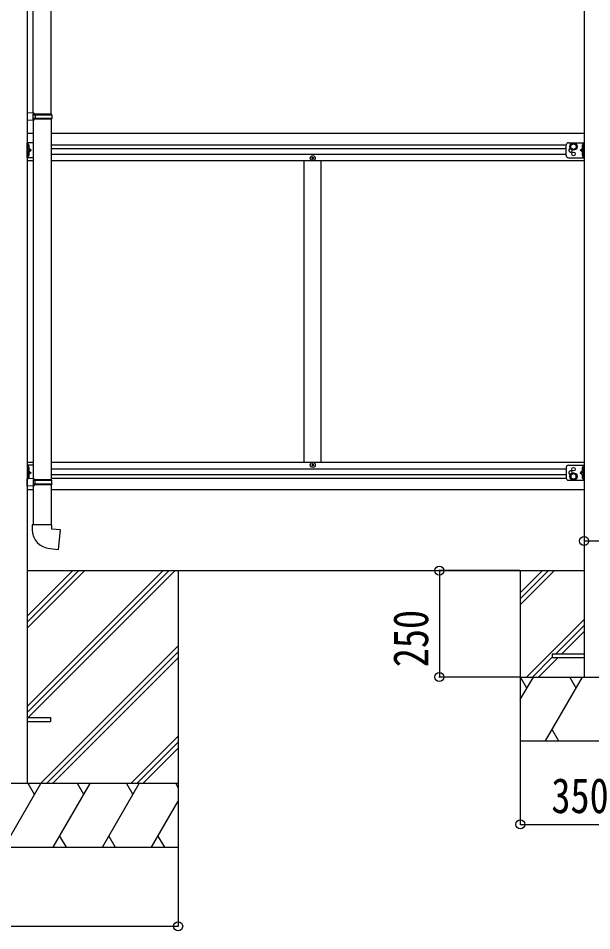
# Model space of a CAD drawing. Units: millimetres, scale not verified. Extents: x -10512 to 10512, y -7425 to 7425.
# Drawn here: x -1898 to -551, y -4730 to -2586 of the extents above; entities that cross this region are included whole.
import ezdxf
from ezdxf.enums import TextEntityAlignment as Align

# ---------------------------------------------------------------- set-up
doc = ezdxf.new("R2010")
doc.units = ezdxf.units.MM
doc.header["$LTSCALE"] = 30
for name, color, linetype in [('0-4_YKK_13', 4, 'Continuous'), ('0-5_YKK_A1', 4, 'Continuous'), ('0-6_YKK_D', 6, 'Continuous')]:
    doc.layers.add(name, color=color, linetype=linetype)
doc.styles.add('ＭＳ ゴシック', font='')
doc.styles.get('ＭＳ ゴシック').set_extended_font_data('MS Gothic')

msp = doc.modelspace()

# ---------------------------------------------------------------- linework, layer by layer
at = {"layer": '0-4_YKK_13'}
for p, q in [((-1863.11, -2808.34), (-1863.11, -1966.21)), ((-1821.11, -2810.9), (-1821.11, -1963.65)), ((-1861.11, -2808.4), (-1877.11, -2807.93)), ((-1877.11, -2807.93), (-1877.11, -2825.87)), ((-1861.11, -2810.4), (-1861.11, -2808.4)), ((-1861.11, -2825.4), (-1877.11, -2825.87)), ((-1861.11, -2810.4), (-1863.11, -2810.4)), ((-1820.11, -2810.9), (-1863.11, -2810.9)), ((-1819.11, -2812.9), (-1863.11, -2812.9)), ((-1819.11, -2820.9), (-1863.11, -2820.9)), ((-1820.11, -2822.9), (-1863.11, -2822.9)), ((-1863.11, -2825.46), (-1863.11, -3667.6)), ((-1861.11, -2825.4), (-1861.11, -2823.4)), ((-1858.63, -2812.9), (-1858.2, -2810.9)), ((-1821.11, -2822.9), (-1821.11, -3670.15)), ((-1819.11, -2812.9), (-1820.11, -2810.9)), ((-1819.11, -2820.9), (-1820.11, -2822.9)), ((-1819.11, -2812.9), (-1819.11, -2820.9)), ((-1877.11, -2913.22), (-1877.11, -2878.22)), ((-1863.11, -2878.22), (-1877.11, -2878.22)), ((-1874.59, -2885.58), (-1875.2, -2886.72)), ((-1874.59, -2887.87), (-1875.2, -2886.72)), ((-1874.61, -2913.22), (-1874.61, -2878.22)), ((-1874.61, -2882.02), (-1874.32, -2882.02)), ((-1874.61, -2882.02), (-1874.61, -2891.42)), ((-1874.32, -2891.42), (-1874.61, -2891.42)), ((-1872.5, -2884.57), (-1874.52, -2885.58)), ((-1872.5, -2888.87), (-1874.52, -2887.87)), ((-1874.32, -2882.02), (-1874.32, -2891.42)), ((-610.81, -2908.22), (-610.81, -2883.22)), ((-605.81, -2878.22), (-568.81, -2878.22)), ((-573.42, -2884.57), (-571.4, -2885.58)), ((-573.42, -2888.87), (-571.4, -2887.87)), ((-571.31, -2882.02), (-571.6, -2882.02)), ((-571.6, -2882.02), (-571.6, -2891.42)), ((-571.6, -2891.42), (-571.31, -2891.42)), ((-571.34, -2885.58), (-570.73, -2886.72)), ((-571.34, -2887.87), (-570.73, -2886.72)), ((-571.31, -2913.22), (-571.31, -2878.22)), ((-571.31, -2882.02), (-571.31, -2891.42)), ((-568.81, -2913.22), (-568.81, -2878.22)), ((-1863.11, -2913.22), (-1877.11, -2913.22)), ((-1874.59, -2903.58), (-1875.2, -2904.72)), ((-1874.59, -2905.87), (-1875.2, -2904.72)), ((-1874.61, -2895.72), (-1867.61, -2895.72)), ((-1874.32, -2900.02), (-1874.61, -2900.02)), ((-1874.61, -2909.42), (-1874.61, -2900.02)), ((-1874.61, -2909.42), (-1874.32, -2909.42)), ((-1872.5, -2902.57), (-1874.52, -2903.58)), ((-1872.5, -2906.87), (-1874.52, -2905.87)), ((-1874.32, -2909.42), (-1874.32, -2900.02)), ((-1207.81, -2914.72), (-1208.81, -2914.72)), ((-605.81, -2913.22), (-568.81, -2913.22)), ((-571.31, -2895.72), (-578.31, -2895.72)), ((-573.42, -2902.57), (-571.4, -2903.58)), ((-573.42, -2906.87), (-571.4, -2905.87)), ((-571.6, -2900.02), (-571.31, -2900.02)), ((-571.6, -2909.42), (-571.6, -2900.02)), ((-571.31, -2909.42), (-571.6, -2909.42)), ((-571.34, -2903.58), (-570.73, -2904.72)), ((-571.34, -2905.87), (-570.73, -2904.72)), ((-571.31, -2909.42), (-571.31, -2900.02)), ((-1877.11, -3636.22), (-1877.11, -3671.22)), ((-1863.11, -3636.22), (-1877.11, -3636.22)), ((-1874.59, -3643.58), (-1875.2, -3644.72)), ((-1874.59, -3645.87), (-1875.2, -3644.72)), ((-1874.61, -3636.22), (-1874.61, -3667.26)), ((-1874.61, -3640.02), (-1874.32, -3640.02)), ((-1874.61, -3640.02), (-1874.61, -3649.42)), ((-1872.5, -3642.57), (-1874.52, -3643.58)), ((-1874.32, -3640.02), (-1874.32, -3649.42)), ((-1207.81, -3634.72), (-1208.81, -3634.72)), ((-610.81, -3641.22), (-610.81, -3666.22)), ((-605.81, -3636.22), (-568.81, -3636.22)), ((-573.42, -3642.57), (-571.4, -3643.58)), ((-571.31, -3640.02), (-571.6, -3640.02)), ((-571.6, -3640.02), (-571.6, -3649.42)), ((-571.34, -3643.58), (-570.73, -3644.72)), ((-571.34, -3645.87), (-570.73, -3644.72)), ((-571.31, -3636.22), (-571.31, -3671.22)), ((-571.31, -3640.02), (-571.31, -3649.42)), ((-568.81, -3636.22), (-568.81, -3671.22)), ((-1861.11, -3667.65), (-1877.11, -3667.18)), ((-1877.11, -3685.13), (-1877.11, -3667.18)), ((-1874.59, -3661.58), (-1875.2, -3662.72)), ((-1874.59, -3663.87), (-1875.2, -3662.72)), ((-1874.32, -3649.42), (-1874.61, -3649.42)), ((-1874.61, -3653.72), (-1867.61, -3653.72)), ((-1874.32, -3658.02), (-1874.61, -3658.02)), ((-1874.61, -3667.42), (-1874.61, -3658.02)), ((-1872.5, -3646.87), (-1874.52, -3645.87)), ((-1872.5, -3660.57), (-1874.52, -3661.58)), ((-1872.5, -3664.87), (-1874.52, -3663.87)), ((-1874.32, -3667.42), (-1874.32, -3658.02)), ((-571.31, -3653.72), (-578.31, -3653.72)), ((-573.42, -3646.87), (-571.4, -3645.87)), ((-573.42, -3660.57), (-571.4, -3661.58)), ((-573.42, -3664.87), (-571.4, -3663.87)), ((-571.6, -3649.42), (-571.31, -3649.42)), ((-571.6, -3658.02), (-571.31, -3658.02)), ((-571.6, -3667.42), (-571.6, -3658.02)), ((-571.34, -3661.58), (-570.73, -3662.72)), ((-571.34, -3663.87), (-570.73, -3662.72)), ((-571.31, -3667.42), (-571.31, -3658.02)), ((-1861.11, -3684.65), (-1877.11, -3685.13)), ((-1874.61, -3667.42), (-1874.32, -3667.42)), ((-1820.11, -3670.15), (-1863.11, -3670.15)), ((-1819.11, -3672.15), (-1863.11, -3672.15)), ((-1819.11, -3680.15), (-1863.11, -3680.15)), ((-1820.11, -3682.15), (-1863.11, -3682.15)), ((-1861.11, -3682.65), (-1863.11, -3682.65)), ((-1863.11, -3684.71), (-1863.11, -3776.15)), ((-1861.11, -3667.65), (-1861.11, -3669.65)), ((-1861.11, -3682.65), (-1861.11, -3684.65)), ((-1858.63, -3680.15), (-1858.2, -3682.15)), ((-1821.11, -3682.15), (-1821.11, -3776.15)), ((-1819.11, -3672.15), (-1820.11, -3670.15)), ((-1819.11, -3680.15), (-1820.11, -3682.15)), ((-1819.11, -3680.15), (-1819.11, -3672.15)), ((-605.81, -3671.22), (-568.81, -3671.22)), ((-571.31, -3667.42), (-571.6, -3667.42)), ((-1819.11, -3776.15), (-1865.11, -3776.15)), ((-1865.11, -3776.15), (-1865.11, -3787.07)), ((-1819.11, -3786.15), (-1819.11, -3776.15)), ((-568.81, -4079.72), (-643.81, -4079.72)), ((-1877.11, -4229.22), (-1822.31, -4229.22)), ((-1877.11, -4238.22), (-1822.31, -4238.22)), ((-1822.31, -4229.22), (-1822.31, -4238.22))]:
    msp.add_line(p, q, dxfattribs=at)
for points in [[(-1861.11, -2823.4), (-1863.11, -2823.4), (-1863.11, -2810.4)], [(-1858.63, -2812.9), (-1858.63, -2820.9), (-1858.2, -2822.9)], [(-1874.01, -2900.3), (-1867.61, -2895.72), (-1874.01, -2891.15)], [(-571.91, -2900.3), (-578.31, -2895.72), (-571.91, -2891.15)], [(-1208.81, -2914.72), (-1208.81, -2913.72), (-1207.81, -2913.72)], [(-1206.81, -2912.72), (-1206.81, -2911.72), (-1205.81, -2911.72), (-1205.81, -2912.72)], [(-1205.81, -2915.72), (-1205.81, -2916.72), (-1206.81, -2916.72), (-1206.81, -2915.72)], [(-1204.81, -2913.72), (-1203.81, -2913.72), (-1203.81, -2914.72), (-1204.81, -2914.72)], [(-1208.81, -3634.72), (-1208.81, -3635.72), (-1207.81, -3635.72)], [(-1205.81, -3633.72), (-1205.81, -3632.72), (-1206.81, -3632.72), (-1206.81, -3633.72)], [(-1206.81, -3636.72), (-1206.81, -3637.72), (-1205.81, -3637.72), (-1205.81, -3636.72)], [(-1204.81, -3635.72), (-1203.81, -3635.72), (-1203.81, -3634.72), (-1204.81, -3634.72)], [(-1874.01, -3649.15), (-1867.61, -3653.72), (-1874.01, -3658.3)], [(-571.91, -3649.15), (-578.31, -3653.72), (-571.91, -3658.3)], [(-1861.11, -3669.65), (-1863.11, -3669.65), (-1863.11, -3682.65)], [(-1858.63, -3680.15), (-1858.63, -3672.15), (-1858.2, -3670.15)], [(-1824.03, -3831.9), (-1803.2, -3833.72), (-1799.19, -3787.9), (-1819.11, -3786.15)], [(-643.81, -4079.72), (-643.81, -4087.72), (-568.81, -4087.72)]]:
    msp.add_lwpolyline(points, dxfattribs=at)
for points in [[(-593.81, -2879.72), (-587.31, -2883.47), (-587.31, -2890.98), (-593.81, -2894.73), (-600.31, -2890.98), (-600.31, -2883.47)], [(-593.81, -3669.73), (-587.31, -3665.98), (-587.31, -3658.47), (-593.81, -3654.72), (-600.31, -3658.47), (-600.31, -3665.98)]]:
    msp.add_lwpolyline(points, close=True, dxfattribs=at)
for centre, radius in [((-593.81, -2887.22), 8.5), ((-593.81, -2887.22), 7.5), ((-593.81, -2887.22), 6.5), ((-1206.31, -2914.22), 5.9), ((-593.81, -2904.22), 4.25), ((-1206.31, -3635.22), 5.9), ((-593.81, -3645.22), 4.25), ((-593.81, -3662.22), 8.5), ((-593.81, -3662.22), 7.5), ((-593.81, -3662.22), 6.5)]:
    msp.add_circle(centre, radius, dxfattribs=at)
for centre, radius, start, end in [((-1878.21, -2886.72), 6.1, 309.60193, 50.39807), ((-605.81, -2883.22), 5, 90, 180), ((-600.81, -2895.72), 4.25, 94.76077, 6.29431), ((-567.71, -2886.72), 6.1, 129.60193, 230.39807), ((-1878.21, -2904.72), 6.1, 309.60193, 50.39807), ((-1207.81, -2912.72), 1, 270, 0), ((-1207.81, -2915.72), 1, 0, 90), ((-1204.81, -2912.72), 1, 180, 270), ((-1204.81, -2915.72), 1, 90, 180), ((-605.81, -2908.22), 5, 180, 270), ((-567.71, -2904.72), 6.1, 129.60193, 230.39807), ((-1878.21, -3644.72), 6.1, 309.60193, 50.39807), ((-1207.81, -3633.72), 1, 270, 0), ((-1207.81, -3636.72), 1, 0, 90), ((-1204.81, -3633.72), 1, 180, 270), ((-1204.81, -3636.72), 1, 90, 180), ((-605.81, -3641.22), 5, 90, 180), ((-567.71, -3644.72), 6.1, 129.60193, 230.39807), ((-1878.21, -3662.72), 6.1, 309.60193, 50.39807), ((-605.81, -3666.22), 5, 180, 270), ((-600.81, -3653.72), 4.25, 353.70569, 265.23923), ((-567.71, -3662.72), 6.1, 129.60193, 230.39807), ((-1820.11, -3787.07), 45, 180, 265)]:
    msp.add_arc(centre, radius, start, end, dxfattribs=at)
at = {"layer": '0-5_YKK_A1'}
for p, q in [((-1877.11, -1754.72), (-1877.11, -4383.72)), ((-568.81, -1770.72), (-568.81, -4133.72)), ((-1863.11, -2856.72), (-1877.11, -2856.72)), ((-568.81, -2856.72), (-1821.11, -2856.72)), ((-1821.11, -2882.72), (-610.79, -2882.72)), ((-1821.11, -2891.72), (-610.81, -2891.72)), ((-1821.11, -2905.22), (-610.81, -2905.22)), ((-1863.11, -2920.72), (-1877.11, -2920.72)), ((-568.81, -2920.72), (-1821.11, -2920.72)), ((-1226.31, -3628.72), (-1226.31, -2920.72)), ((-1186.31, -3628.72), (-1186.31, -2920.72)), ((-1877.11, -3628.72), (-1863.11, -3628.72)), ((-1821.11, -3628.72), (-568.81, -3628.72)), ((-1821.11, -3644.22), (-610.81, -3644.22)), ((-1821.11, -3657.72), (-610.81, -3657.72)), ((-1821.11, -3666.72), (-610.79, -3666.72)), ((-1877.11, -3692.72), (-1863.11, -3692.72)), ((-1821.11, -3692.72), (-568.81, -3692.72)), ((-1877.11, -4231.28), (-1529.55, -3883.72)), ((-1877.11, -4203), (-1557.83, -3883.72)), ((-1877.11, -4217.14), (-1543.69, -3883.72)), ((-1877.11, -4019.15), (-1741.68, -3883.72)), ((-1877.11, -3990.87), (-1769.97, -3883.72)), ((-1877.11, -4005.01), (-1755.82, -3883.72)), ((-1877.11, -3883.72), (-568.81, -3883.72)), ((-1522.51, -3883.72), (-1522.51, -4533.72)), ((-718.81, -3883.72), (-718.81, -4283.72)), ((-718.81, -3936.07), (-666.46, -3883.72)), ((-718.81, -3950.21), (-652.32, -3883.72)), ((-718.81, -3964.35), (-638.18, -3883.72)), ((-704.33, -4133.72), (-568.81, -3998.2)), ((-636.19, -4079.72), (-568.81, -4012.34)), ((-622.05, -4079.72), (-568.81, -4026.49)), ((-1845.7, -4383.72), (-1522.51, -4060.53)), ((-1831.56, -4383.72), (-1522.51, -4074.67)), ((-1817.42, -4383.72), (-1522.51, -4088.82)), ((-690.19, -4133.72), (-643.81, -4087.34)), ((-676.05, -4133.72), (-630.05, -4087.72)), ((-718.81, -4133.72), (-368.81, -4133.72)), ((-718.81, -4186.84), (-688.14, -4133.72)), ((-703.15, -4159.71), (-718.15, -4133.72)), ((-659.28, -4283.72), (-572.67, -4133.72)), ((-587.68, -4159.71), (-602.68, -4133.72)), ((-644.28, -4257.74), (-629.28, -4283.72)), ((-1633.57, -4383.72), (-1522.51, -4272.66)), ((-1619.43, -4383.72), (-1522.51, -4286.81)), ((-718.81, -4283.72), (-368.81, -4283.72)), ((-1605.29, -4383.72), (-1522.51, -4300.95)), ((-1522.51, -4383.72), (-2322.51, -4383.72)), ((-1931.35, -4533.72), (-1844.75, -4383.72)), ((-1859.75, -4409.7), (-1874.75, -4383.72)), ((-1815.88, -4533.72), (-1729.28, -4383.72)), ((-1744.28, -4409.7), (-1759.28, -4383.72)), ((-1700.41, -4533.72), (-1613.81, -4383.72)), ((-1643.81, -4383.72), (-1628.81, -4409.7)), ((-1528.34, -4383.72), (-1522.51, -4393.82)), ((-1584.94, -4533.72), (-1522.51, -4425.58)), ((-1800.89, -4507.74), (-1785.89, -4533.72)), ((-1685.42, -4507.74), (-1670.42, -4533.72)), ((-1569.95, -4507.74), (-1554.95, -4533.72)), ((-2322.51, -4533.72), (-1522.51, -4533.72))]:
    msp.add_line(p, q, dxfattribs=at)
at = {"layer": '0-6_YKK_D'}
for p, q in [((-568.81, -3774.77), (-568.81, -3815.01)), ((-719.81, -3883.72), (-909.78, -3883.72)), ((-908.78, -3883.72), (-908.78, -4133.72)), ((-719.81, -4133.72), (-909.78, -4133.72)), ((-718.81, -4284.72), (-718.81, -4480.99)), ((-718.81, -4479.99), (-368.81, -4479.99)), ((-1522.51, -4519.51), (-1522.51, -4720.43)), ((-2322.51, -4719.43), (-1522.51, -4719.43))]:
    msp.add_line(p, q, dxfattribs=at)
msp.add_lwpolyline([(-568.81, -3814.01), (-518.81, -3814.01), (-340.98, -3814.01)], dxfattribs=at)
for centre in [(-568.81, -3814.01), (-908.78, -3883.72), (-908.78, -4133.72), (-718.81, -4479.99), (-1522.51, -4719.43)]:
    msp.add_circle(centre, 10.62, dxfattribs=at)

# ---------------------------------------------------------------- texts
at = {"layer": '0-6_YKK_D', "style": 'ＭＳ ゴシック', "width": 0.8}
msp.add_text('250', height=82.48, rotation=90, dxfattribs=at).set_placement((-910.45, -4110.72), align=Align.BOTTOM_LEFT)
msp.add_text('350', height=82.48, dxfattribs=at).set_placement((-645.81, -4478.33), align=Align.BOTTOM_LEFT)

doc.saveas('drawing.dxf')
